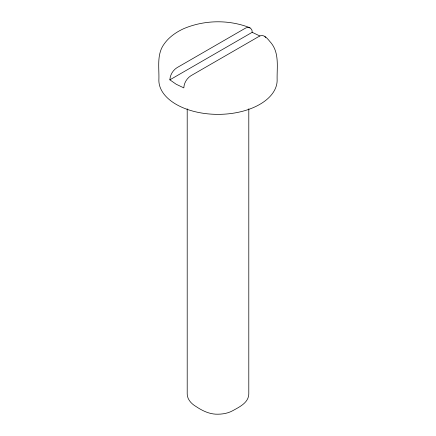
<?xml version="1.0" encoding="UTF-8"?>
<svg xmlns="http://www.w3.org/2000/svg" width="436" height="436" viewBox="0 0 436 436"><rect width="100%" height="100%" fill="white"/><g stroke="black" fill="none" stroke-linecap="round" stroke-linejoin="round"><path stroke-width="0.65" d="M250.106 27.822C229.053 19.473 204.62 19.833 183.763 28.645C176.111 32.144 168.912 37.136 164.061 44.118C156.415 54.549 159.38 68.261 158.862 80.219A59.138 34.144 0 0 0 218 114.363A59.138 34.144 0 0 0 277.138 80.219C276.773 67.836 279.618 53.421 271.099 42.93C268.167 39.752 264.161 33.032 259.022 36.417L190.919 75.733C186.815 78.338 184.03 83.02 183.812 87.887L176.182 84.241L169.871 79.837C170.089 74.976 172.879 70.289 176.978 67.689L245.081 28.367C248.155 25.92 252.755 28.345 252.188 32.313L259.818 35.959M169.871 79.837L252.188 32.313M264.93 36.58L265.584 37.594M248.798 108.815L248.798 394.073C248.509 402.81 239.337 407.006 232.797 410.663C228.3 413.17 223.107 414.156 218 414.2C210.048 414.462 202.68 410.974 196.222 406.646C191.66 404.009 187.3 399.665 187.202 394.073L187.202 108.815"/></g></svg>
